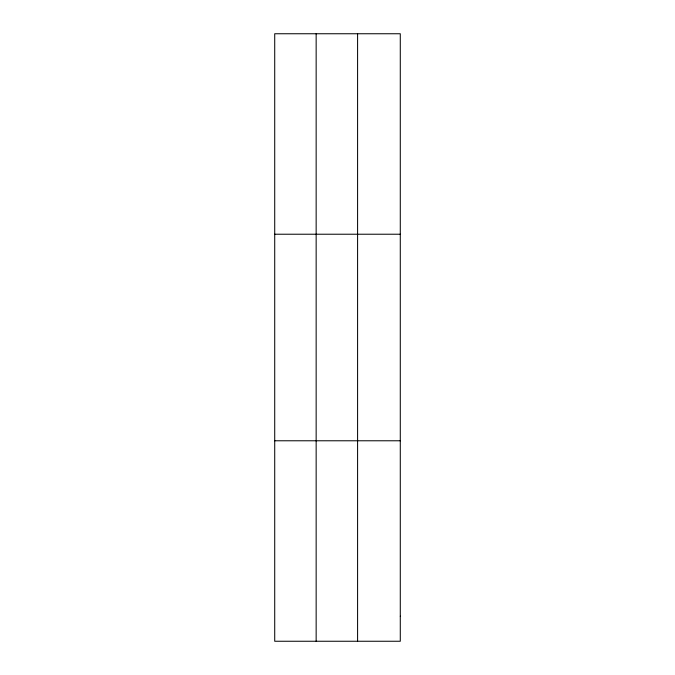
<?xml version="1.0" encoding="UTF-8"?>
<svg xmlns="http://www.w3.org/2000/svg" width="675" height="675" viewBox="0 0 675 675"><rect width="100%" height="100%" fill="white"/><g stroke="black" fill="none" stroke-linecap="round" stroke-linejoin="round"><path stroke-width="1.01" d="M316.153 641.25L316.153 33.75M357.59 641.25L357.59 33.75M274.717 234.225L400.283 234.225M274.717 440.775L400.283 440.775M400.283 616.191L400.283 641.25L274.717 641.25L274.717 33.75L400.283 33.75L400.283 616.191"/></g></svg>
